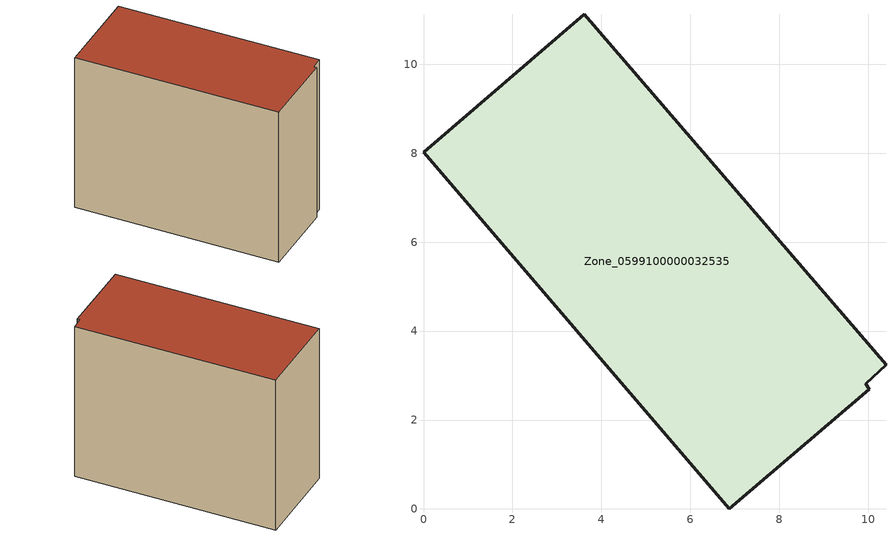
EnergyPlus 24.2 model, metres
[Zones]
Zone_0599100000032535
 floor ground (C_G): 10.02,2.69 6.88,0 0,8.02 3.62,11.13 10.4,3.24 9.95,2.81 z0.25
 wall outside (C_F): 10.4,3.24 3.62,11.13 0,8.02 6.88,0 10.02,2.69 9.95,2.81 10.4,3.24 z0.25:8.69
 roof outside (C_R): 6.88,0 10.02,2.69 9.95,2.81 10.4,3.24 3.62,11.13 0,8.02 z8.69
[BUILDING]
Pand.0599100000032535: North Axis=0; Terrain=City; Loads Convergence Tolerance Value=0.04; Temperature Convergence Tolerance Value=0.4; Solar Distribution=FullExterior; Maximum Number of Warmup Days=25; Minimum Number of Warmup Days=1
[Site:Location]
Rotterdam.The.Hague.AP_ZH_NLD Design_Conditions: Latitude=51.96; Longitude=4.45; Time Zone=1; Elevation=-4.5
[SITE:GROUNDTEMPERATURE:BUILDINGSURFACE]
18, 18, 18, 18, 18, 18, 18, 18, 18, 18, 18, 18
[MATERIAL] Thermal Absorptance=0.9; Solar Absorptance=0.7; Visible Absorptance=0.7
Name | Roughness | Thickness | Conductivity | Density | Specific Heat
G.TI.1975-1991 | MediumSmooth | 0.15 | 0.288461 | 540 | 1210
F.TI.1975-1991 | Rough | 0.3 | 0.230769 | 1920 | 840
R.TI.1975-1991 | MediumRough | 0.2 | 0.153846 | 1500 | 1000
[CONSTRUCTION]
C_G: G.TI.1975-1991
C_F: F.TI.1975-1991
C_R: R.TI.1975-1991
[ZONE]
Zone_0599100000032535: Type=1; Multiplier=1; Ceiling Height=Autocalculate; Volume=Autocalculate; Floor Area=autocalculate; Part of Total Floor Area=Yes
[ZONEINFILTRATION:DESIGNFLOWRATE]
Infil_Zone_0599100000032535: Zone or ZoneList or Space or SpaceList=Zone_0599100000032535; Schedule=AlwaysOn; Design Flow Rate Calculation Method=Flow/Area; Flow Rate per Floor Area=0.003; Constant Term Coefficient=1; Temperature Term Coefficient=0; Velocity Term Coefficient=0; Velocity Squared Term Coefficient=0
[HVACTEMPLATE:ZONE:IDEALLOADSAIRSYSTEM]
Zone_0599100000032535: Maximum Heating Supply Air Temperature=50; Minimum Cooling Supply Air Temperature=13; Maximum Heating Supply Air Humidity Ratio=0.0156; Minimum Cooling Supply Air Humidity Ratio=0.0077; Heating Limit=NoLimit; Cooling Limit=NoLimit; Dehumidification Control Type=ConstantSensibleHeatRatio; Cooling Sensible Heat Ratio=0.7; Dehumidification Setpoint=60; Humidification Control Type=None; Humidification Setpoint=30; Outdoor Air Method=None; Outdoor Air Flow Rate per Person=0.00944; Outdoor Air Flow Rate per Zone Floor Area=0; Outdoor Air Flow Rate per Zone=0; Demand Controlled Ventilation Type=None; Outdoor Air Economizer Type=NoEconomizer; Heat Recovery Type=None; Sensible Heat Recovery Effectiveness=0.7; Latent Heat Recovery Effectiveness=0.65
[ZONECONTROL:THERMOSTAT]
ThermostatControl_Zone_0599100000032535: Zone or ZoneList=Zone_0599100000032535; Control Type Schedule=DualSetpointControlType; Control 1=Thermostat_Zone_0599100000032535; Temperature Difference Between Cutout And Setpoint=0
[THERMOSTATSETPOINT:DUALSETPOINT]
Thermostat_Zone_0599100000032535: Heating Setpoint Temperature Schedule=HeatingSetpoint_Zone_0599100000032535; Cooling Setpoint Temperature Schedule=CoolingSetpoint_Zone_0599100000032535
[SCHEDULE:COMPACT]
HeatingSetpoint_Zone_0599100000032535: Through: 12/31, For: AllDays, Until: 24:00, 21
CoolingSetpoint_Zone_0599100000032535: Through: 12/31, For: AllDays, Until: 24:00, 24
DualSetpointControlType: Through: 12/31, For: AllDays, Until: 24:00, 4
AlwaysOn: Through: 12/31, For: AllDays, Until: 24:00, 1
